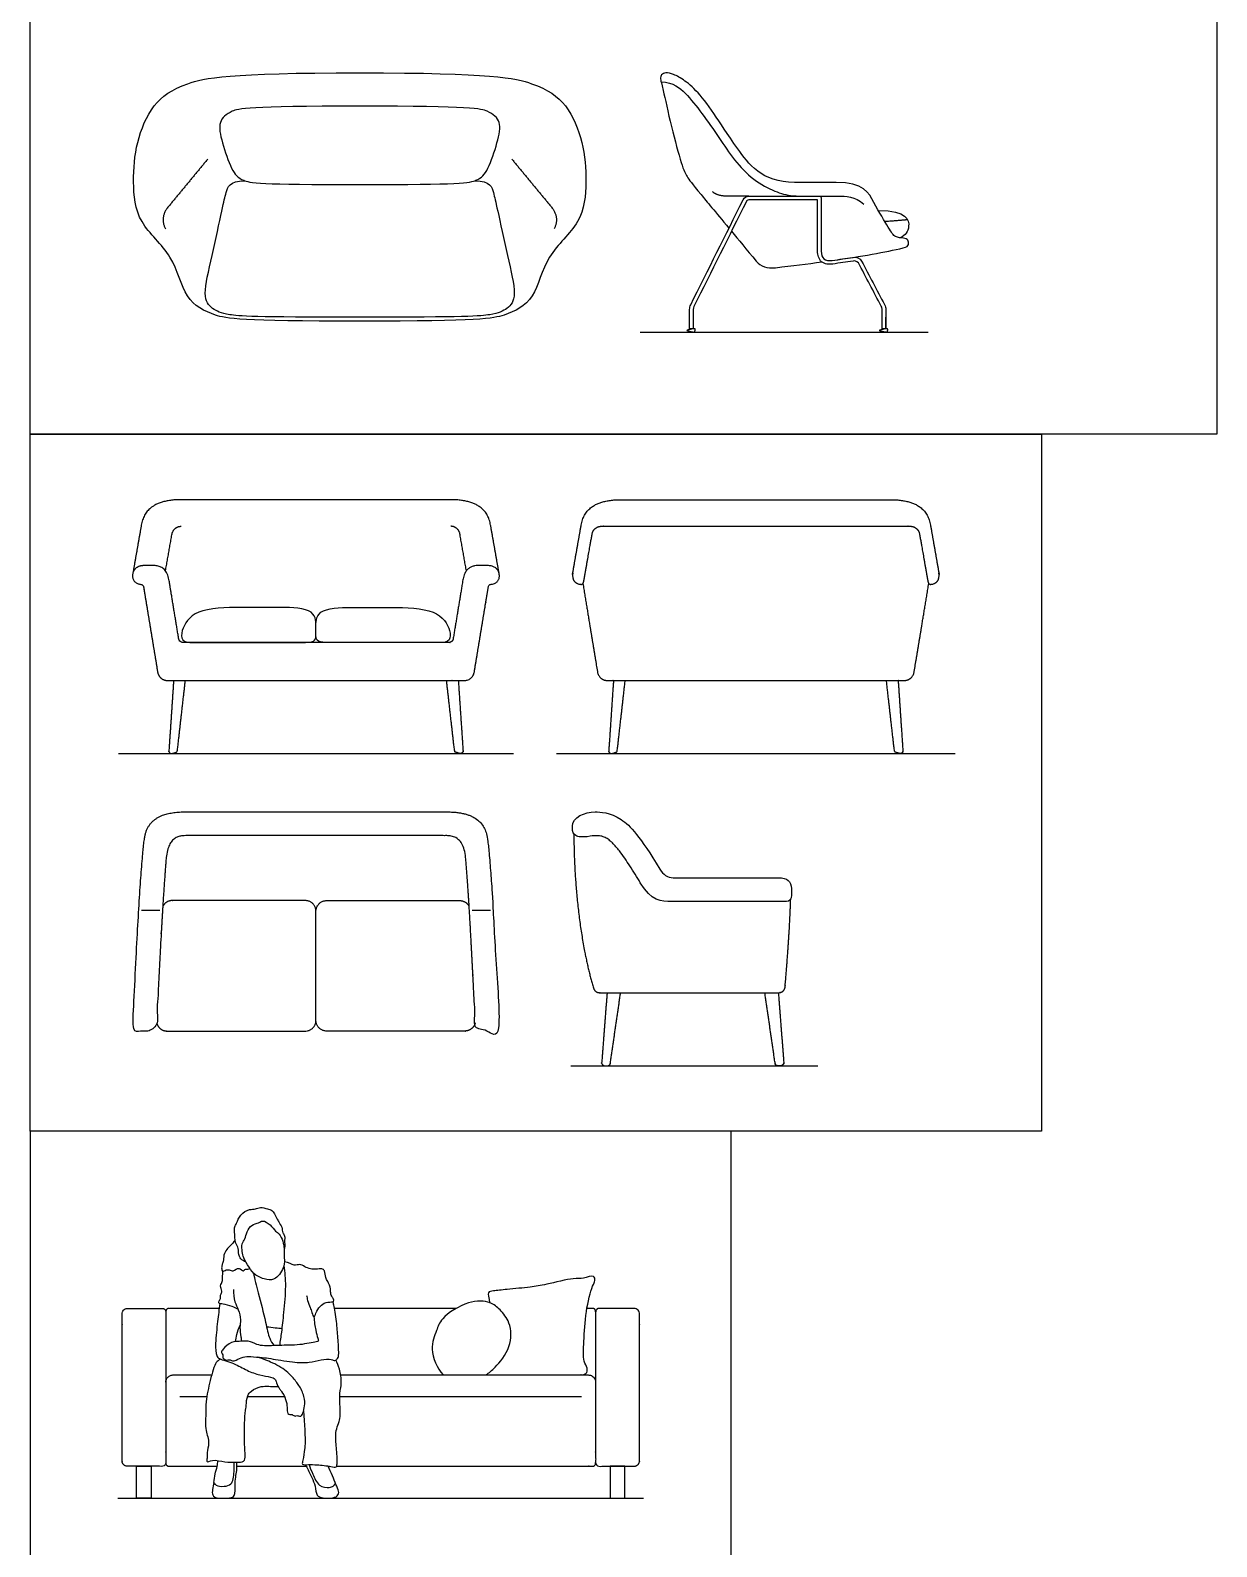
# Model space of a CAD drawing. Header units: metres. Extents: x 0 to 74.2, y -1.2 to 25.5.
# Drawn here: x 0 to 4.13, y 12.55 to 17.82 of the extents above; entities that cross this region are included whole.
import ezdxf

# ---------------------------------------------------------------- set-up
doc = ezdxf.new("R2010")
doc.units = ezdxf.units.M
doc.header["$MEASUREMENT"] = 0
for name, color, linetype, true_color in [('AG-DETAILS', 7, 'Continuous', 0x66ffff), ('AG-DIAGRAM', 7, 'Continuous', 0xfecc66), ('AG-FURNITURE', 7, 'Continuous', 0x66ccff), ('AG-PEOPLE', 7, 'Continuous', 0xfc6666), ('X-VPRT', 6, 'Continuous', 0xff00ff)]:
    doc.layers.add(name, color=color, linetype=linetype, true_color=true_color)

msp = doc.modelspace()

# ---------------------------------------------------------------- linework, layer by layer
at = {"layer": 'AG-DETAILS'}
msp.add_open_spline([(2.9726, 17.1549), (3.0272, 17.1585), (3.0519, 17.1615)], degree=2, dxfattribs=at)
at = {"layer": 'AG-DIAGRAM'}
for p, q in [((2.1216, 16.7697), (3.1235, 16.7697)), ((0.3067, 15.304), (1.6808, 15.304)), ((1.8312, 15.304), (3.2171, 15.304)), ((1.88, 14.2182), (2.7396, 14.2182))]:
    msp.add_line(p, q, dxfattribs=at)
msp.add_lwpolyline([(0.3048, 12.714), (2.1336, 12.714)], dxfattribs=at)
at = {"layer": 'AG-FURNITURE'}
for p, q in [((2.9638, 16.7815), (2.9638, 16.8212)), ((2.9765, 16.7815), (2.9765, 16.8212)), ((0.3869, 14.7588), (0.4504, 14.7588)), ((1.5372, 14.7588), (1.6007, 14.7588)), ((0.6138, 13.0664), (0.5207, 13.0664)), ((0.8848, 13.0664), (0.7548, 13.0664)), ((1.9177, 13.0664), (1.077, 13.0664)), ((0.719, 12.8251), (0.9602, 12.8251)), ((1.0363, 12.8251), (1.0411, 12.8251))]:
    msp.add_line(p, q, dxfattribs=at)
msp.add_lwpolyline([(1.4819, 13.3744), (1.2192, 13.3744), (1.0583, 13.3744)], dxfattribs=at)
for points in [[(0.3699, 12.8251), (0.4207, 12.8251), (0.4207, 12.714), (0.3699, 12.714)], [(2.0685, 12.8251), (2.0177, 12.8251), (2.0177, 12.714), (2.0685, 12.714)]]:
    msp.add_lwpolyline(points, close=True, dxfattribs=at)
for points, degree, knots in [([(1.1462, 17.6714), (0.6844, 17.6714), (0.5255, 17.6361), (0.4233, 17.5679), (0.3659, 17.4288), (0.3556, 17.2938), (0.3681, 17.1472), (0.5034, 17.0398), (0.5339, 16.8769), (0.6415, 16.8243), (0.7246, 16.8078), (1.1462, 16.8078), (1.5677, 16.8078), (1.6509, 16.8243), (1.7584, 16.8769), (1.789, 17.0398), (1.9242, 17.1472), (1.9368, 17.2938), (1.9264, 17.4288), (1.869, 17.5679), (1.7668, 17.6361), (1.608, 17.6714), (1.1462, 17.6714)], 3, [0, 0, 0, 0, 0.567387, 1.134775, 1.702162, 2.269549, 2.836936, 3.404324, 3.971711, 4.539098, 5.106485, 5.106485, 5.106485, 5.673873, 6.24126, 6.808647, 7.376034, 7.943422, 8.510809, 9.078196, 9.645583, 10.212971, 10.212971, 10.212971, 10.212971]), ([(2.79, 17.0188), (2.8918, 17.0332), (2.9751, 17.0478), (3.0371, 17.0624), (3.0506, 17.0658), (3.0569, 17.0732), (3.0543, 17.0918), (3.0408, 17.097), (3.0074, 17.0978), (2.9916, 17.1232), (2.9346, 17.218), (2.8991, 17.2904), (2.804, 17.2904), (2.7581, 17.2904), (2.7053, 17.2904), (2.6586, 17.2904), (2.5451, 17.2904), (2.4494, 17.4205), (2.3761, 17.5358), (2.3137, 17.6166), (2.2643, 17.6535), (2.2284, 17.6714), (2.2045, 17.6714), (2.1924, 17.6633), (2.1924, 17.6453), (2.1976, 17.6327), (2.2291, 17.4838), (2.2689, 17.3407), (2.2829, 17.3115), (2.307, 17.2797), (2.3821, 17.1895), (2.4306, 17.1311)], 3, [13.787173, 13.787173, 13.787173, 13.787173, 14.728122, 14.728122, 14.728122, 14.915786, 15.10345, 15.291114, 15.478778, 15.666442, 15.854106, 16.04177, 16.04177, 16.04177, 16.560833, 16.560833, 16.560833, 16.897501, 17.234168, 17.570835, 17.907502, 18.244169, 18.580836, 18.917503, 19.25417, 19.590837, 19.927504, 20.264171, 20.600838, 20.937506, 21.144056, 21.144056, 21.144056, 21.144056]), ([(1.1462, 17.5553), (1.5401, 17.5553), (1.5962, 17.5393), (1.6408, 17.5044), (1.6274, 17.4339), (1.5914, 17.3277), (1.5594, 17.2954), (1.5005, 17.2825), (1.1462, 17.2825), (0.7919, 17.2825), (0.7329, 17.2954), (0.7009, 17.3277), (0.665, 17.4339), (0.6515, 17.5044), (0.6961, 17.5393), (0.7523, 17.5553), (1.1462, 17.5553)], 3, [0, 0, 0, 0, 0.304189, 0.608378, 0.912567, 1.216756, 1.520945, 1.825134, 1.825134, 1.825134, 2.129323, 2.433512, 2.737701, 3.041889, 3.346078, 3.650267, 3.650267, 3.650267, 3.650267]), ([(0.6172, 17.3714), (0.5486, 17.2884), (0.48, 17.2054), (0.4497, 17.1686), (0.4701, 17.1287)], 2, [0, 0, 0, 0.774772, 0.774772, 1.118351, 1.118351, 1.118351]), ([(1.6752, 17.3714), (1.7438, 17.2884), (1.8123, 17.2054), (1.8427, 17.1686), (1.8223, 17.1287)], 2, [0, 0, 0, 0.774772, 0.774772, 1.118351, 1.118351, 1.118351]), ([(1.5466, 17.2962), (1.6003, 17.2962), (1.6127, 17.2494), (1.6212, 17.2152), (1.661, 17.0279), (1.6952, 16.8882), (1.66, 16.8492), (1.6146, 16.8286), (1.5195, 16.8213), (1.1462, 16.8213), (0.7729, 16.8213), (0.6778, 16.8286), (0.6324, 16.8492), (0.5972, 16.8882), (0.6313, 17.0279), (0.6712, 17.2152), (0.6796, 17.2494), (0.692, 17.2962), (0.7458, 17.2962)], 3, [0, 0, 0, 0, 0.336296, 0.672591, 1.008887, 1.345182, 1.681478, 2.017773, 2.354069, 2.354069, 2.354069, 2.690364, 3.02666, 3.362955, 3.699251, 4.035546, 4.371842, 4.708137, 4.708137, 4.708137, 4.708137]), ([(2.5001, 17.2424), (2.4618, 17.2424), (2.4235, 17.2424), (2.3916, 17.2424), (2.3732, 17.2579)], 2, [0.59962, 0.59962, 0.59962, 0.8506936, 0.8506936, 1.0343342, 1.0343342, 1.0343342]), ([(2.9765, 16.7815), (2.9765, 16.804), (2.9765, 16.8264), (2.9765, 16.8489), (2.9765, 16.8539), (2.9749, 16.8594), (2.9717, 16.8654), (2.9452, 16.9158), (2.9187, 16.9662), (2.8921, 17.0166), (2.8859, 17.0274), (2.8754, 17.0316), (2.8604, 17.0293), (2.8369, 17.0258), (2.8135, 17.0223), (2.79, 17.0188), (2.7645, 17.0153), (2.7517, 17.0261), (2.7517, 17.0513), (2.7517, 17.1123), (2.7517, 17.1732), (2.7517, 17.2341), (2.7517, 17.2395), (2.7496, 17.2422), (2.7453, 17.2422), (2.6636, 17.2422), (2.5818, 17.2423), (2.5001, 17.2424), (2.4907, 17.2424), (2.484, 17.2383), (2.4799, 17.23), (2.4191, 17.1082), (2.3584, 16.9863), (2.2976, 16.8645), (2.2951, 16.8594), (2.2939, 16.8541), (2.2939, 16.8484), (2.2939, 16.8261), (2.2939, 16.8038), (2.2939, 16.7815), (2.2981, 16.7815), (2.3023, 16.7815), (2.3066, 16.7815), (2.3066, 16.8038), (2.3066, 16.8261), (2.3066, 16.8484), (2.3066, 16.8521), (2.3074, 16.8556), (2.309, 16.8588), (2.3698, 16.9807), (2.4305, 17.1025), (2.4912, 17.2243), (2.4925, 17.2268), (2.4935, 17.2278), (2.5001, 17.2297), (2.5797, 17.2296), (2.6594, 17.2295), (2.739, 17.2295), (2.739, 17.1701), (2.739, 17.1107), (2.739, 17.0513), (2.739, 17.0444), (2.7405, 17.0308), (2.7517, 17.013), (2.7711, 17.0048), (2.7848, 17.0053), (2.7918, 17.0062), (2.8153, 17.0097), (2.8388, 17.0132), (2.8623, 17.0167), (2.8683, 17.0177), (2.8722, 17.0171), (2.881, 17.0105), (2.9075, 16.9602), (2.934, 16.9098), (2.9605, 16.8595), (2.963, 16.8547), (2.9638, 16.8512), (2.9638, 16.8489), (2.9638, 16.8264), (2.9638, 16.804), (2.9638, 16.7815), (2.9681, 16.7815), (2.9723, 16.7815), (2.9765, 16.7815)], 3, [-2.086487, -2.086487, -2.086487, -2.086487, -1.865262, -1.865262, -1.865262, -1.807169, -1.807169, -1.807169, -1.246598, -1.246598, -1.246598, -1.110689, -1.110689, -1.110689, -0.877151, -0.877151, -0.877151, -0.626119, -0.626119, -0.626119, -0.026456, -0.026456, -0.026456, 0.020911, 0.020911, 0.020911, 0.826007, 0.826007, 0.826007, 0.92936, 0.92936, 0.92936, 2.162796, 2.162796, 2.162796, 2.218541, 2.218541, 2.218541, 2.438158, 2.438158, 2.438158, 2.479824, 2.479824, 2.479824, 2.699611, 2.699611, 2.699611, 2.755399, 2.755399, 2.755399, 3.989786, 3.989786, 3.989786, 4.093219, 4.093219, 4.093219, 4.878196, 4.878196, 4.878196, 5.46302, 5.46302, 5.46302, 5.531264, 5.59633, 5.661427, 5.730443, 5.730443, 5.730443, 5.964161, 5.964161, 5.964161, 6.098878, 6.098878, 6.098878, 6.659175, 6.659175, 6.659175, 6.717313, 6.717313, 6.717313, 6.938709, 6.938709, 6.938709, 6.980375, 6.980375, 6.980375, 6.980375]), ([(2.9504, 17.193), (3.0514, 17.192), (3.0634, 17.1315), (3.0457, 17.1071), (3.0266, 17.0974)], 3, [0.0035327, 0.0035327, 0.0035327, 0.0035327, 0.2328124, 0.4331829, 0.4331829, 0.4331829, 0.4331829]), ([(2.4394, 17.1204), (2.4633, 17.0917), (2.4917, 17.0574), (2.5258, 17.0163), (2.5411, 16.9978), (2.5635, 16.9902), (2.593, 16.9936), (2.6505, 17.0003), (2.7042, 17.007), (2.754, 17.0138)], 3, [12.8759216, 12.8759216, 12.8759216, 12.8759216, 12.9727448, 12.9727448, 12.9727448, 13.2369432, 13.2369432, 13.2369432, 13.6785587, 13.6785587, 13.6785587, 13.6785587]), ([(1.6317, 15.9262), (1.6164, 16.0132), (1.601, 16.1002), (1.5858, 16.1867), (1.4632, 16.1867), (1.2285, 16.1867), (0.9938, 16.1867), (0.759, 16.1867), (0.5243, 16.1867), (0.4017, 16.1867), (0.3865, 16.1002), (0.3712, 16.0132), (0.3559, 15.9262)], 2, [0, 0, 0, 0.570847, 0.570847, 1.261125, 1.261125, 2.920614, 2.920614, 4.580103, 4.580103, 5.270381, 5.270381, 5.841228, 5.841228, 5.841228]), ([(1.8862, 15.9262), (1.9015, 16.0132), (1.9169, 16.1002), (1.9321, 16.1867), (2.0547, 16.1867), (2.2894, 16.1867), (2.5241, 16.1867), (2.7589, 16.1867), (2.9936, 16.1867), (3.1162, 16.1867), (3.1314, 16.1002), (3.1467, 16.0132), (3.162, 15.9262)], 2, [-5.841228, -5.841228, -5.841228, -5.270381, -5.270381, -4.580103, -4.580103, -2.920614, -2.920614, -1.261125, -1.261125, -0.570847, -0.570847, 0, 0, 0]), ([(0.5552, 15.6901), (0.5218, 15.6901), (0.5231, 15.7417), (0.5781, 15.812), (0.7683, 15.812), (0.8187, 15.812), (0.8396, 15.812), (0.9938, 15.812), (0.9938, 15.7404), (0.9938, 15.7195), (0.9938, 15.6901), (0.9574, 15.6901), (0.8233, 15.6901), (0.6893, 15.6901), (0.5552, 15.6901)], 3, [0, 0, 0, 0, 0.276952, 0.553903, 0.830855, 1.107806, 1.384758, 1.66171, 1.938661, 2.215613, 2.492565, 2.492565, 2.492565, 3.812191, 3.812191, 3.812191, 3.812191]), ([(1.4324, 15.6901), (1.4658, 15.6901), (1.4645, 15.7417), (1.4094, 15.812), (1.2193, 15.812), (1.1688, 15.812), (1.1479, 15.812), (0.9938, 15.812), (0.9938, 15.7404), (0.9938, 15.7195), (0.9938, 15.6901), (1.0301, 15.6901), (1.1642, 15.6901), (1.2983, 15.6901), (1.4324, 15.6901)], 3, [0, 0, 0, 0, 0.276952, 0.553903, 0.830855, 1.107806, 1.384758, 1.66171, 1.938661, 2.215613, 2.492565, 2.492565, 2.492565, 3.812191, 3.812191, 3.812191, 3.812191]), ([(2.1222, 14.8545), (2.1604, 14.7897), (2.1951, 14.7897), (2.2316, 14.7897), (2.3646, 14.7897), (2.4976, 14.7897), (2.6306, 14.7897), (2.6422, 14.7897), (2.6479, 14.7968), (2.6479, 14.811), (2.6479, 14.8188), (2.6479, 14.8265), (2.6479, 14.8343), (2.6479, 14.8596), (2.633, 14.8722), (2.6032, 14.8722), (2.4809, 14.8722), (2.3587, 14.8722), (2.2364, 14.8722), (2.2173, 14.8722), (2.2017, 14.8822), (2.1898, 14.9022), (2.1219, 15.0151), (2.0442, 15.1008), (1.9819, 15.1008), (1.9657, 15.1008), (1.9289, 15.1008), (1.8859, 15.0832), (1.8859, 15.0509), (1.8859, 15.0282), (1.8951, 15.0171), (1.9166, 15.0114), (1.958, 15.0177), (1.966, 15.0184), (1.9755, 15.0182), (1.9857, 15.0169), (1.9975, 15.0133), (2.008, 15.0073), (2.0175, 15.0003), (2.0315, 14.9874), (2.0553, 14.9587), (2.0871, 14.9119), (2.1104, 14.8742), (2.1222, 14.8545)], 3, [-1.704451, -1.704451, -1.704451, -1.704451, -1.224059, -1.224059, -1.224059, 0, 0, 0, 0.127071, 0.127071, 0.127071, 0.203337, 0.203337, 0.203337, 0.474785, 0.474785, 0.474785, 1.677937, 1.677937, 1.677937, 1.886835, 1.886835, 1.886835, 2.325721, 2.875178, 2.875178, 2.875178, 3.237322, 3.237322, 3.237322, 3.38823, 3.539138, 3.539138, 3.58582, 3.618153, 3.649449, 3.687383, 3.739071, 3.767381, 3.803877, 3.925354, 4.134394, 4.360724, 4.360724, 4.360724, 4.360724]), ([(0.6568, 13.3744), (0.5702, 13.3744), (0.4842, 13.3744), (0.4715, 13.3744), (0.4715, 13.3617)], 2, [8.801387, 8.801387, 8.801387, 9.979167, 9.979167, 10.0625, 10.0625, 10.0625]), ([(1.9669, 13.3617), (1.9669, 13.3744), (1.9542, 13.3744), (1.9453, 13.3744), (1.9364, 13.3744)], 2, [0, 0, 0, 0.0833333, 0.0833333, 0.2050204, 0.2050204, 0.2050204]), ([(0.4715, 12.8378), (0.4715, 12.8251), (0.4842, 12.8251), (0.567, 12.8251), (0.6505, 12.8251)], 2, [-5.838374, -5.838374, -5.838374, -5.75504, -5.75504, -4.435406, -4.435406, -4.435406]), ([(1.0656, 12.8251), (1.1421, 12.8251), (1.2192, 12.8251), (1.5931, 12.8251), (1.9542, 12.8251), (1.9669, 12.8251), (1.9669, 12.8378)], 2, [-1.186422, -1.186422, -1.186422, 0, 0, 5.75504, 5.75504, 5.838374, 5.838374, 5.838374])]:
    msp.add_open_spline(points, degree=degree, knots=knots, dxfattribs=at)
msp.add_open_spline([(2.1947, 17.6399), (2.2386, 17.6378), (2.2801, 17.6024), (2.3354, 17.5333), (2.398, 17.4438), (2.4474, 17.3682), (2.5152, 17.2967), (2.5945, 17.2559), (2.6459, 17.2414), (2.7489, 17.2423), (2.8021, 17.2423), (2.8703, 17.2423), (2.9002, 17.2145)], degree=3, dxfattribs=at)
for points, weights, degree, knots in [([(2.2837, 16.7756), (2.3002, 16.7815), (2.3108, 16.7815), (2.3167, 16.7815), (2.3108, 16.7697), (2.3002, 16.7697), (2.2837, 16.7756)], [1, 1, 1, 0.707106781187, 1, 1, 1], 2, [0, 0, 0, 0.0510229, 0.0510229, 0.1401662, 0.1401662, 0.191189, 0.191189, 0.191189]), ([(2.9537, 16.7756), (2.9702, 16.7815), (2.9808, 16.7815), (2.9867, 16.7815), (2.9808, 16.7697), (2.9702, 16.7697), (2.9537, 16.7756)], [1, 1, 1, 0.707106781187, 1, 1, 1], 2, [0, 0, 0, 0.0510229, 0.0510229, 0.1401662, 0.1401662, 0.191189, 0.191189, 0.191189]), ([(0.4704, 15.9393), (0.4817, 16.0034), (0.493, 16.0676), (0.4977, 16.0943), (0.5248, 16.0943)], [1, 1, 1, 0.765941624474, 1], 2, [0.1913158, 0.1913158, 0.1913158, 0.6188733, 0.6188733, 0.8932247, 0.8932247, 0.8932247]), ([(1.5172, 15.9393), (1.5059, 16.0034), (1.4946, 16.0676), (1.4899, 16.0943), (1.4628, 16.0943)], [1, 1, 1, 0.765941624474, 1], 2, [0.1913158, 0.1913158, 0.1913158, 0.6188733, 0.6188733, 0.8932247, 0.8932247, 0.8932247]), ([(1.8872, 15.932), (1.8849, 15.913), (1.8895, 15.895), (1.9157, 15.8923), (1.921, 15.8919), (1.9244, 15.8963), (1.926, 15.9053), (1.9381, 15.9738), (1.9476, 16.0279), (1.9546, 16.0676), (1.9574, 16.0837), (1.97, 16.0943), (1.9864, 16.0943), (2.1885, 16.0943), (2.3678, 16.0943), (2.5241, 16.0943), (2.6805, 16.0943), (2.8597, 16.0943), (3.0619, 16.0943), (3.0783, 16.0943), (3.0908, 16.0837), (3.0937, 16.0676), (3.1007, 16.0279), (3.1102, 15.9738), (3.1222, 15.9053), (3.1238, 15.8963), (3.1273, 15.8919), (3.1326, 15.8923), (3.1588, 15.895), (3.1633, 15.913), (3.161, 15.932)], [1, 1, 1, 1, 1, 1, 1, 1, 1, 1, 0.843961082983, 0.843961082983, 1, 1, 1, 1, 1, 1, 1, 0.843961082983, 0.843961082983, 1, 1, 1, 1, 1, 1, 1, 1, 1, 1], 3, [-0.159023, -0.159023, -0.159023, -0.159023, -0.020074, -0.020074, -0.020074, 0.043472, 0.043472, 0.043472, 0.443871, 0.443871, 0.443871, 0.720525, 0.720525, 0.720525, 2.392374, 2.392374, 2.392374, 4.064223, 4.064223, 4.064223, 4.340877, 4.340877, 4.340877, 4.741277, 4.741277, 4.741277, 4.804823, 4.804823, 4.804823, 4.943771, 4.943771, 4.943771, 4.943771]), ([(0.4771, 15.558), (0.4594, 15.558), (0.4459, 15.5695), (0.443, 15.587), (0.4266, 15.686), (0.4103, 15.7851), (0.3939, 15.8842), (0.3931, 15.8887), (0.3898, 15.8918), (0.3853, 15.8923), (0.3591, 15.895), (0.3496, 15.9325), (0.3741, 15.9581), (0.4082, 15.9581), (0.4742, 15.9581), (0.4827, 15.9068), (0.494, 15.8388), (0.5052, 15.7707), (0.5164, 15.7027), (0.5177, 15.6951), (0.5236, 15.6901), (0.5313, 15.6901), (0.6855, 15.6901), (0.8396, 15.6901), (0.9938, 15.6901), (1.1479, 15.6901), (1.3021, 15.6901), (1.4562, 15.6901), (1.4639, 15.6901), (1.4698, 15.6951), (1.4711, 15.7027), (1.4824, 15.7707), (1.4936, 15.8388), (1.5048, 15.9068), (1.5133, 15.9581), (1.5793, 15.9581), (1.6134, 15.9581), (1.638, 15.9325), (1.6284, 15.895), (1.6022, 15.8923), (1.5977, 15.8918), (1.5944, 15.8887), (1.5937, 15.8842), (1.5773, 15.7851), (1.5609, 15.686), (1.5446, 15.587), (1.5417, 15.5695), (1.5282, 15.558), (1.5104, 15.558), (1.3382, 15.558), (1.166, 15.558), (0.9938, 15.558), (0.8216, 15.558), (0.6493, 15.558), (0.4771, 15.558)], [1, 0.841711931879, 0.841711931879, 1, 1, 1, 1, 0.863797198611, 0.863797198611, 1, 1, 1, 1, 1, 1, 1, 1, 1, 1, 0.841711931879, 0.841711931879, 1, 1, 1, 1, 1, 1, 1, 0.841711931879, 0.841711931879, 1, 1, 1, 1, 1, 1, 1, 1, 1, 1, 0.863797198611, 0.863797198611, 1, 1, 1, 1, 0.841711931879, 0.841711931879, 1, 1, 1, 1, 1, 1, 1], 3, [-2.478786, -2.478786, -2.478786, -2.478786, -2.319171, -2.319171, -2.319171, -1.330741, -1.330741, -1.330741, -1.289194, -1.289194, -1.289194, -1.151402, -1.00167, -0.851938, -0.702207, -0.702207, -0.702207, -0.023635, -0.023635, -0.023635, 0.046115, 0.046115, 0.046115, 1.563272, 1.563272, 1.563272, 3.080429, 3.080429, 3.080429, 3.15018, 3.15018, 3.15018, 3.828751, 3.828751, 3.828751, 3.978483, 4.128215, 4.277946, 4.415739, 4.415739, 4.415739, 4.457285, 4.457285, 4.457285, 5.445716, 5.445716, 5.445716, 5.60533, 5.60533, 5.60533, 7.300421, 7.300421, 7.300421, 8.995513, 8.995513, 8.995513, 8.995513]), ([(1.9224, 15.8954), (1.943, 15.7709), (1.9581, 15.6789), (1.9733, 15.587), (1.9762, 15.5695), (1.9897, 15.558), (2.0075, 15.558), (2.1797, 15.558), (2.3519, 15.558), (2.5241, 15.558), (2.6963, 15.558), (2.8686, 15.558), (3.0408, 15.558), (3.0585, 15.558), (3.072, 15.5695), (3.0749, 15.587), (3.0901, 15.6789), (3.1053, 15.7709), (3.1259, 15.8954)], [1, 1, 1, 1, 0.841711931879, 0.841711931879, 1, 1, 1, 1, 1, 1, 1, 0.841711931879, 0.841711931879, 1, 1, 1, 1], 3, [-10.072789, -10.072789, -10.072789, -10.072789, -9.155127, -9.155127, -9.155127, -8.995513, -8.995513, -8.995513, -7.300421, -7.300421, -7.300421, -5.60533, -5.60533, -5.60533, -5.445716, -5.445716, -5.445716, -4.528054, -4.528054, -4.528054, -4.528054]), ([(0.4986, 15.558), (0.4903, 15.4346), (0.482, 15.3113), (0.4818, 15.3083), (0.4887, 15.304), (0.4966, 15.304), (0.5113, 15.3101), (0.5253, 15.434), (0.5394, 15.558)], [1, 1, 1, 0.917320621565, 1, 1, 1, 1, 1], 2, [0, 0, 0, 0.811334, 0.811334, 0.847912, 0.847912, 0.932173, 0.932173, 1.750889, 1.750889, 1.750889]), ([(1.489, 15.558), (1.4973, 15.4346), (1.5056, 15.3113), (1.5058, 15.3083), (1.4988, 15.304), (1.4909, 15.304), (1.4763, 15.3101), (1.4622, 15.434), (1.4482, 15.558)], [1, 1, 1, 0.917320621565, 1, 1, 1, 1, 1], 2, [0, 0, 0, 0.811334, 0.811334, 0.847912, 0.847912, 0.932173, 0.932173, 1.750889, 1.750889, 1.750889]), ([(2.0289, 15.558), (2.0206, 15.4346), (2.0123, 15.3113), (2.0121, 15.3083), (2.0191, 15.304), (2.027, 15.304), (2.0416, 15.3101), (2.0557, 15.434), (2.0697, 15.558)], [1, 1, 1, 0.917320621565, 1, 1, 1, 1, 1], 2, [0, 0, 0, 0.811334, 0.811334, 0.847912, 0.847912, 0.932173, 0.932173, 1.750889, 1.750889, 1.750889]), ([(3.0193, 15.558), (3.0276, 15.4346), (3.0359, 15.3113), (3.0361, 15.3083), (3.0292, 15.304), (3.0213, 15.304), (3.0066, 15.3101), (2.9926, 15.434), (2.9785, 15.558)], [1, 1, 1, 0.917320621565, 1, 1, 1, 1, 1], 2, [0, 0, 0, 0.811334, 0.811334, 0.847912, 0.847912, 0.932173, 0.932173, 1.750889, 1.750889, 1.750889]), ([(0.536, 15.1008), (0.4543, 15.1008), (0.4083, 15.072), (0.3982, 15.0143), (0.3882, 14.9574), (0.3743, 14.7392), (0.3566, 14.3598), (0.3563, 14.3543), (0.3583, 14.3491), (0.3621, 14.345), (0.366, 14.341), (0.3711, 14.3388), (0.3766, 14.3388), (0.3908, 14.3388), (0.4049, 14.3388), (0.4191, 14.3388), (0.4304, 14.3388), (0.4386, 14.3466), (0.4391, 14.358), (0.4429, 14.4378), (0.45, 14.5841), (0.4595, 14.7556), (0.4669, 14.8673), (0.4706, 14.9158), (0.4726, 14.9391), (0.4729, 14.9424), (0.4794, 15.0102), (0.5139, 15.0172), (0.536, 15.0183), (0.6886, 15.0183), (0.8412, 15.0183), (0.9938, 15.0183), (1.1464, 15.0183), (1.299, 15.0183), (1.4515, 15.0183), (1.4737, 15.0172), (1.5081, 15.0102), (1.5146, 14.9424), (1.5149, 14.9391), (1.517, 14.9158), (1.5207, 14.8673), (1.528, 14.7556), (1.5375, 14.5841), (1.5447, 14.4378), (1.5484, 14.358), (1.5489, 14.3466), (1.5571, 14.3388), (1.5685, 14.3388), (1.5826, 14.3388), (1.5968, 14.3388), (1.6109, 14.3388), (1.6165, 14.3388), (1.6216, 14.341), (1.6254, 14.345), (1.6293, 14.3491), (1.6312, 14.3543), (1.631, 14.3598), (1.6132, 14.7392), (1.5994, 14.9574), (1.5893, 15.0143), (1.5792, 15.072), (1.5333, 15.1008), (1.4515, 15.1008), (1.3029, 15.1008), (1.1503, 15.1008), (0.9938, 15.1008), (0.8373, 15.1008), (0.6847, 15.1008), (0.536, 15.1008)], [1, 1, 1, 1, 1, 1, 1, 0.946233310259, 0.946233310259, 1, 0.946233310259, 0.946233310259, 1, 1, 1, 1, 0.815619187781, 0.815619187781, 1, 1, 1, 1, 1, 1, 1, 1, 1, 1, 1, 1, 1, 1, 1, 1, 1, 1, 1, 1, 1, 1, 1, 1, 1, 1, 1, 0.815619187781, 0.815619187781, 1, 1, 1, 1, 0.946233310259, 0.946233310259, 1, 0.946233310259, 0.946233310259, 1, 1, 1, 1, 1, 1, 1, 1, 1, 1, 1, 1, 1], 3, [-1.52161, -1.52161, -1.52161, -1.52161, -0.831332, -0.831332, -0.831332, -0.270758, -0.270758, -0.270758, -0.217472, -0.217472, -0.217472, -0.164186, -0.164186, -0.164186, -0.024976, -0.024976, -0.024976, 0.075442, 0.075442, 0.075442, 0.862027, 1.51709, 1.766611, 1.963266, 1.996128, 1.996128, 1.996128, 2.407551, 2.407551, 2.407551, 4.856995, 4.856995, 4.856995, 7.30644, 7.30644, 7.30644, 7.717863, 7.717863, 7.717863, 7.750724, 7.94738, 8.196901, 8.851964, 9.638549, 9.638549, 9.638549, 9.738967, 9.738967, 9.738967, 9.878177, 9.878177, 9.878177, 9.931463, 9.931463, 9.931463, 9.984749, 9.984749, 9.984749, 10.545323, 10.545323, 10.545323, 11.235601, 11.235601, 11.235601, 12.89509, 12.89509, 12.89509, 14.554579, 14.554579, 14.554579, 14.554579]), ([(1.8912, 15.0242), (1.8912, 14.8365), (1.9159, 14.6307), (1.9598, 14.4874), (1.9627, 14.478), (1.9707, 14.4722), (1.9805, 14.4722), (2.1884, 14.4722), (2.3964, 14.4722), (2.6043, 14.4722), (2.6161, 14.4722), (2.6249, 14.4802), (2.6259, 14.492), (2.6368, 14.6216), (2.6433, 14.7236), (2.6454, 14.7978)], [1, 1, 1, 1, 0.869462170216, 0.869462170216, 1, 1, 1, 1, 0.824189103297, 0.824189103297, 1, 1, 1, 1], 3, [0, 0, 0, 0, 1.776796, 1.776796, 1.776796, 1.867083, 1.867083, 1.867083, 3.913694, 3.913694, 3.913694, 4.019124, 4.019124, 4.019124, 5.038955, 5.038955, 5.038955, 5.038955]), ([(0.4396, 14.3677), (0.4418, 14.3577), (0.4489, 14.3503), (0.4598, 14.3388), (0.4756, 14.3388), (0.7179, 14.3388), (0.9569, 14.3388), (0.9938, 14.3388), (0.9938, 14.3757), (0.9938, 14.5657), (0.9938, 14.7556), (0.9938, 14.7925), (0.9569, 14.7925), (0.727, 14.7925), (0.4938, 14.7925), (0.4709, 14.7925), (0.4607, 14.7719)], [0.96424295095, 0.945941250234, 1, 0.919228020091, 1, 1, 1, 0.707106781187, 1, 1, 1, 0.707106781187, 1, 1, 1, 0.800754857857, 0.889021755454], 2, [3.161485, 3.161485, 3.161485, 3.227076, 3.227076, 3.325078, 3.325078, 4.831313, 4.831313, 5.021514, 5.021514, 6.267893, 6.267893, 6.458094, 6.458094, 7.966189, 7.966189, 8.099233, 8.099233, 8.099233]), ([(1.548, 14.3677), (1.5457, 14.3577), (1.5386, 14.3503), (1.5277, 14.3388), (1.5119, 14.3388), (1.2696, 14.3388), (1.0307, 14.3388), (0.9938, 14.3388), (0.9938, 14.3757), (0.9938, 14.5657), (0.9938, 14.7556), (0.9938, 14.7925), (1.0307, 14.7925), (1.2605, 14.7925), (1.4937, 14.7925), (1.5167, 14.7925), (1.5268, 14.7719)], [0.96424295095, 0.945941250234, 1, 0.919228020091, 1, 1, 1, 0.707106781187, 1, 1, 1, 0.707106781187, 1, 1, 1, 0.800754857857, 0.889021755454], 2, [3.161485, 3.161485, 3.161485, 3.227076, 3.227076, 3.325078, 3.325078, 4.831313, 4.831313, 5.021514, 5.021514, 6.267893, 6.267893, 6.458094, 6.458094, 7.966189, 7.966189, 8.099233, 8.099233, 8.099233]), ([(2.0067, 14.4722), (1.9972, 14.3496), (1.9877, 14.2271), (1.9874, 14.2235), (1.9959, 14.2182), (2.0027, 14.2182), (2.0096, 14.2182), (2.0167, 14.2182), (2.0178, 14.2252), (2.0357, 14.3487), (2.0537, 14.4722)], [1, 1, 1, 0.916315528282, 1, 1, 1, 0.756269081297, 1, 1, 1], 2, [0, 0, 0, 0.80654, 0.80654, 0.851215, 0.851215, 0.896038, 0.896038, 0.934705, 0.934705, 1.753349, 1.753349, 1.753349]), ([(2.6025, 14.4722), (2.612, 14.3496), (2.6215, 14.2271), (2.6218, 14.2235), (2.6133, 14.2182), (2.6065, 14.2182), (2.5996, 14.2182), (2.5925, 14.2182), (2.5914, 14.2252), (2.5735, 14.3487), (2.5555, 14.4722)], [1, 1, 1, 0.916315528282, 1, 1, 1, 0.756269081297, 1, 1, 1], 2, [0, 0, 0, 0.80654, 0.80654, 0.851215, 0.851215, 0.896038, 0.896038, 0.934705, 0.934705, 1.753349, 1.753349, 1.753349]), ([(0.4715, 13.3617), (0.4715, 13.3744), (0.4588, 13.3744), (0.3921, 13.3744), (0.3381, 13.3744), (0.3191, 13.3744), (0.3191, 13.3554), (0.3191, 13.0998), (0.3191, 12.8442), (0.3191, 12.8251), (0.3381, 12.8251), (0.3921, 12.8251), (0.4588, 12.8251), (0.4715, 12.8251), (0.4715, 12.8378), (0.4715, 13.0998), (0.4715, 13.3617)], [1, 0.707106781187, 1, 1, 1, 0.707106781187, 1, 1, 1, 0.707106781187, 1, 1, 1, 0.707106781186, 1, 1, 1], 2, [0, 0, 0, 0.06545, 0.06545, 0.419617, 0.419617, 0.517791, 0.517791, 2.534169, 2.534169, 2.632344, 2.632344, 2.98651, 2.98651, 3.05196, 3.05196, 5.118434, 5.118434, 5.118434]), ([(1.9669, 13.3617), (1.9669, 13.3744), (1.9796, 13.3744), (2.0463, 13.3744), (2.1003, 13.3744), (2.1193, 13.3744), (2.1193, 13.3554), (2.1193, 13.0998), (2.1193, 12.8442), (2.1193, 12.8251), (2.1003, 12.8251), (2.0463, 12.8251), (1.9796, 12.8251), (1.9669, 12.8251), (1.9669, 12.8378), (1.9669, 13.0998), (1.9669, 13.3617)], [1, 0.707106781187, 1, 1, 1, 0.707106781187, 1, 1, 1, 0.707106781187, 1, 1, 1, 0.707106781186, 1, 1, 1], 2, [0, 0, 0, 0.06545, 0.06545, 0.419617, 0.419617, 0.517791, 0.517791, 2.534169, 2.534169, 2.632344, 2.632344, 2.98651, 2.98651, 3.05196, 3.05196, 5.118434, 5.118434, 5.118434]), ([(0.4715, 13.1172), (0.4715, 13.1426), (0.4969, 13.1426), (0.5636, 13.1426), (0.6308, 13.1426)], [1, 0.707106781187, 1, 1, 1], 2, [-5.495483, -5.495483, -5.495483, -5.364583, -5.364583, -4.441583, -4.441583, -4.441583]), ([(1.0798, 13.1426), (1.1493, 13.1426), (1.2192, 13.1426), (1.5867, 13.1426), (1.9415, 13.1426), (1.9669, 13.1426), (1.9669, 13.1172)], [1, 1, 1, 1, 1, 0.707106781187, 1], 2, [-1.391824, -1.391824, -1.391824, -0.458333, -0.458333, 4.447917, 4.447917, 4.578816, 4.578816, 4.578816])]:
    msp.add_rational_spline(points, weights, degree=degree, knots=knots, dxfattribs=at)
at = {"layer": 'AG-PEOPLE'}
for points, knots in [([(0.7506, 13.5347), (0.7353, 13.5412), (0.7208, 13.5612), (0.7268, 13.5828), (0.7108, 13.6019), (0.7114, 13.6393), (0.7097, 13.6581), (0.719, 13.671), (0.7288, 13.702), (0.7612, 13.7203), (0.7832, 13.7184), (0.8, 13.7285), (0.8251, 13.7192), (0.8418, 13.7188), (0.8574, 13.6881), (0.8634, 13.6753), (0.8768, 13.6572), (0.8768, 13.6366), (0.8872, 13.6266), (0.8835, 13.6068), (0.8865, 13.5917), (0.8843, 13.5835), (0.883, 13.5797)], [0, 0, 0, 0, 0.318293, 0.587957, 0.870829, 1.230998, 1.483396, 1.709295, 2.042113, 2.393096, 2.665219, 2.91681, 3.212482, 3.449596, 3.78038, 4.014884, 4.288423, 4.550871, 4.762288, 5.01904, 5.252757, 5.458255, 5.458255, 5.458255, 5.458255]), ([(0.7373, 13.5716), (0.7384, 13.5637), (0.742, 13.5494), (0.7611, 13.5159), (0.7821, 13.4878), (0.823, 13.4719), (0.8559, 13.4734), (0.8869, 13.5209), (0.8828, 13.5486), (0.8839, 13.5813), (0.8799, 13.6071), (0.8674, 13.6339), (0.852, 13.642), (0.8364, 13.6659), (0.8083, 13.6826), (0.7949, 13.6701), (0.7681, 13.6664), (0.7534, 13.6408), (0.7475, 13.6155), (0.7349, 13.5997), (0.7361, 13.5802), (0.7373, 13.5716)], [0, 0, 0, 0, 0.272178, 0.622198, 0.96457, 1.333346, 1.648625, 2.056781, 2.361875, 2.683084, 2.981683, 3.282414, 3.515406, 3.823209, 4.130726, 4.356184, 4.642763, 4.945318, 5.236251, 5.488235, 5.786333, 5.786333, 5.786333, 5.786333]), ([(0.7126, 13.6111), (0.7073, 13.6048), (0.6966, 13.5922), (0.6824, 13.5793), (0.6719, 13.5602), (0.6725, 13.5374), (0.6663, 13.525), (0.6651, 13.5131), (0.6676, 13.4994), (0.682, 13.5095), (0.692, 13.5087), (0.7062, 13.5005), (0.7258, 13.5208), (0.7411, 13.4999), (0.7458, 13.5129), (0.7537, 13.5085), (0.7637, 13.5133)], [0, 0, 0, 0, 0.299826, 0.563759, 0.84112, 1.125712, 1.346337, 1.559628, 1.74414, 1.963137, 2.156387, 2.381831, 2.665164, 2.91171, 3.077225, 3.270873, 3.270873, 3.270873, 3.270873]), ([(0.7224, 13.3716), (0.7159, 13.3753), (0.7025, 13.3819), (0.6725, 13.3892), (0.654, 13.391), (0.6569, 13.4007), (0.6638, 13.408), (0.6597, 13.4211), (0.6688, 13.43), (0.6617, 13.4471), (0.6618, 13.4578), (0.6682, 13.4643), (0.6686, 13.479), (0.6691, 13.489), (0.6697, 13.4986), (0.67, 13.5033)], [0, 0, 0, 0, 0.271983, 0.597161, 0.818989, 0.969257, 1.147657, 1.344843, 1.53363, 1.771247, 1.953186, 2.118717, 2.332885, 2.519393, 2.734757, 2.734757, 2.734757, 2.734757]), ([(0.8679, 13.2456), (0.8705, 13.261), (0.8756, 13.2929), (0.8823, 13.3608), (0.8914, 13.4519), (0.8862, 13.4995), (0.8826, 13.5232)], [0, 0, 0, 0, 0.391999, 0.865974, 1.414623, 1.900545, 1.900545, 1.900545, 1.900545]), ([(0.9612, 13.4196), (0.9621, 13.4135), (0.9641, 13.4014), (0.9736, 13.3769), (0.9793, 13.3621), (0.987, 13.3367), (0.9934, 13.3608), (1.0076, 13.3815), (1.0262, 13.3972), (1.0522, 13.3963), (1.0562, 13.3977), (1.055, 13.4095), (1.0473, 13.4158), (1.044, 13.4324), (1.0462, 13.4418), (1.0346, 13.4691), (1.0269, 13.4806), (1.0255, 13.5057), (1.0144, 13.5132), (0.9937, 13.5101), (0.9746, 13.5109), (0.9549, 13.5184), (0.9373, 13.5301), (0.9178, 13.5196), (0.9, 13.5337), (0.8842, 13.5358)], [0, 0, 0, 0, 0.255875, 0.552025, 0.811018, 1.052612, 1.280941, 1.590644, 1.882798, 2.172482, 2.274683, 2.459981, 2.650742, 2.882135, 3.071472, 3.382263, 3.616993, 3.899695, 4.097641, 4.362117, 4.623484, 4.894262, 5.153867, 5.413361, 5.718323, 5.718323, 5.718323, 5.718323]), ([(0.775, 13.499), (0.781, 13.4753), (0.7924, 13.4291), (0.8191, 13.329), (0.8296, 13.2706), (0.842, 13.2528), (0.8478, 13.2449)], [0, 0, 0, 0, 0.490042, 1.075622, 1.512907, 1.823231, 1.823231, 1.823231, 1.823231]), ([(1.4359, 13.1426), (1.6937, 13.1426), (1.802, 13.1426), (1.9103, 13.1426), (1.918, 13.1426), (1.9367, 13.144), (1.9393, 13.168), (1.9218, 13.1914), (1.9269, 13.264), (1.93, 13.3588), (1.9534, 13.4504), (1.9661, 13.4693), (1.9621, 13.4933), (1.9214, 13.4751), (1.8898, 13.4812), (1.7937, 13.4565), (1.7416, 13.4478), (1.6596, 13.4405), (1.614, 13.4356), (1.5892, 13.4327), (1.5966, 13.404), (1.5975, 13.3976), (1.5985, 13.394)], [4.725052, 4.725052, 4.725052, 4.725052, 5.79138, 5.79138, 5.79138, 6.067563, 6.313713, 6.610045, 7.083832, 7.668276, 8.214887, 8.482148, 8.701834, 9.039503, 9.382299, 9.938053, 10.377598, 10.892241, 11.288739, 11.530199, 11.810371, 12.001045, 12.001045, 12.001045, 12.001045]), ([(0.9868, 13.3444), (0.9878, 13.329), (0.992, 13.2995), (0.9989, 13.272), (1.0042, 13.259), (0.9914, 13.2581), (0.9343, 13.2445), (0.8689, 13.2467), (0.8155, 13.2428), (0.7886, 13.2473), (0.7584, 13.263), (0.7348, 13.2585), (0.698, 13.2606), (0.6717, 13.2347), (0.6623, 13.2204), (0.6719, 13.2129), (0.6675, 13.2019), (0.6754, 13.1976), (0.6826, 13.1932), (0.6927, 13.1972), (0.7031, 13.1899), (0.7171, 13.1942), (0.7406, 13.2076), (0.767, 13.2067), (0.8086, 13.2036), (0.8371, 13.1997), (0.9126, 13.1862), (0.9696, 13.1843), (1.0094, 13.1962), (1.0465, 13.1989), (1.0594, 13.1908), (1.0709, 13.2), (1.0743, 13.2186), (1.0695, 13.2746), (1.0669, 13.3251), (1.0567, 13.3855), (1.0538, 13.3932), (1.0526, 13.3968)], [0, 0, 0, 0, 0.389704, 0.698748, 0.88023, 1.044386, 1.478091, 1.961249, 2.373127, 2.671607, 2.993941, 3.272812, 3.613179, 3.957197, 4.171399, 4.344538, 4.521842, 4.678677, 4.842171, 5.019751, 5.211129, 5.422743, 5.715316, 6.013072, 6.375133, 6.690304, 7.187989, 7.627063, 7.997767, 8.339411, 8.545661, 8.737331, 8.9794, 9.401418, 9.836475, 10.270802, 10.465625, 10.465625, 10.465625, 10.465625]), ([(0.7064, 13.4401), (0.7063, 13.4258), (0.7101, 13.3965), (0.7243, 13.3703), (0.7341, 13.3343), (0.7273, 13.3089), (0.7326, 13.2757), (0.7338, 13.265), (0.7347, 13.2597)], [0, 0, 0, 0, 0.375954, 0.693123, 1.032339, 1.330276, 1.655135, 1.886365, 1.886365, 1.886365, 1.886365]), ([(1.5853, 13.1426), (1.5967, 13.1507), (1.6186, 13.1684), (1.676, 13.238), (1.6727, 13.325), (1.6352, 13.3696), (1.6007, 13.3999), (1.5216, 13.4031), (1.4286, 13.3429), (1.4139, 13.2972), (1.3866, 13.2303), (1.4151, 13.1673), (1.4359, 13.1426)], [0, 0, 0, 0, 0.370048, 0.901832, 1.420779, 1.845602, 2.219127, 2.715072, 3.302617, 3.69402, 4.161629, 4.725052, 4.725052, 4.725052, 4.725052]), ([(0.6588, 13.3913), (0.6563, 13.3703), (0.6522, 13.3288), (0.6424, 13.2561), (0.6464, 13.2096), (0.6572, 13.1971), (0.7111, 13.1841), (0.7524, 13.1579), (0.7974, 13.1413), (0.8346, 13.1365), (0.8523, 13.1294), (0.8558, 13.1156), (0.8665, 13.093), (0.8751, 13.086), (0.8903, 13.0573), (0.8943, 13.0311), (0.8932, 13.0079), (0.903, 13.0049), (0.9114, 13.0063), (0.9209, 12.9973), (0.9272, 13.0033), (0.9401, 12.9963), (0.9479, 13.0063), (0.9532, 13.0293), (0.9574, 13.0587), (0.9404, 13.0991), (0.9185, 13.1288), (0.8814, 13.168), (0.8231, 13.1934), (0.8006, 13.2015), (0.7892, 13.205)], [0, 0, 0, 0, 0.456559, 0.954998, 1.330844, 1.544592, 1.959203, 2.372638, 2.768577, 3.119728, 3.352167, 3.563781, 3.843844, 4.039403, 4.356042, 4.66516, 4.923787, 5.082286, 5.248857, 5.437616, 5.5861, 5.784756, 5.965053, 6.241315, 6.554654, 6.925262, 7.275136, 7.69503, 8.148902, 8.490949, 8.490949, 8.490949, 8.490949]), ([(0.7141, 13.2587), (0.7151, 13.267), (0.7181, 13.2836), (0.7254, 13.3057), (0.73, 13.3163)], [0, 0, 0, 0, 0.2875544, 0.6249093, 0.6249093, 0.6249093, 0.6249093]), ([(0.822, 13.3105), (0.832, 13.3093), (0.852, 13.307), (0.8683, 13.3051), (0.8764, 13.3042)], [0, 0, 0, 0, 0.3147756, 0.5989123, 0.5989123, 0.5989123, 0.5989123]), ([(0.6617, 13.1979), (0.6549, 13.194), (0.6418, 13.1846), (0.6276, 13.1321), (0.6088, 13.0495), (0.6122, 12.9979), (0.6054, 12.9599), (0.6249, 12.9076), (0.6133, 12.8739), (0.6157, 12.8545), (0.6122, 12.8349), (0.6334, 12.8512), (0.6763, 12.8384), (0.715, 12.8393), (0.7454, 12.8387), (0.7493, 12.8655), (0.7425, 12.9046), (0.7474, 13.0327), (0.7512, 13.0229), (0.7526, 13.0712), (0.7696, 13.0881), (0.8013, 13.1072), (0.85, 13.1012), (0.859, 13.103), (0.8622, 13.1026)], [0, 0, 0, 0, 0.278708, 0.898555, 1.420381, 1.853906, 2.523907, 2.953936, 3.275559, 3.534094, 3.729445, 4.060084, 4.454997, 4.817257, 5.10557, 5.362128, 5.722924, 6.373873, 6.942239, 7.31763, 7.580187, 7.929308, 8.320078, 8.497225, 8.497225, 8.497225, 8.497225]), ([(0.9504, 13.0178), (0.954, 12.9747), (0.9571, 12.906), (0.9546, 12.8873), (0.9495, 12.8483), (0.943, 12.8287), (0.9704, 12.8316), (0.9972, 12.8306), (1.0439, 12.8256), (1.0658, 12.8197), (1.0676, 12.8358), (1.0671, 12.8739), (1.0583, 12.9478), (1.0709, 12.9661), (1.0799, 13.0026), (1.0743, 13.0794), (1.0848, 13.1138), (1.0771, 13.1642), (1.0678, 13.1841), (1.0624, 13.1941)], [0.624641, 0.624641, 0.624641, 0.624641, 1.568883, 1.866353, 2.218435, 2.434588, 2.691027, 3.006692, 3.40512, 3.648808, 3.837242, 4.181557, 4.681676, 5.76783, 6.127315, 6.621907, 6.972227, 7.374465, 7.709267, 7.709267, 7.709267, 7.709267]), ([(0.6389, 12.7684), (0.6362, 12.7607), (0.6338, 12.7451), (0.6316, 12.7236), (0.6503, 12.7113), (0.6921, 12.7151), (0.7151, 12.7194), (0.7096, 12.7682), (0.7202, 12.815), (0.7189, 12.8313), (0.7186, 12.8391)], [0, 0, 0, 0, 0.283399, 0.534243, 0.78222, 1.155055, 1.399266, 1.777022, 2.181199, 2.457936, 2.457936, 2.457936, 2.457936]), ([(0.6389, 12.7684), (0.6395, 12.7784), (0.6416, 12.7983), (0.6515, 12.8236), (0.6521, 12.8379), (0.6521, 12.8448)], [0, 0, 0, 0, 0.3151712, 0.6113594, 0.872685, 0.872685, 0.872685, 0.872685]), ([(0.6389, 12.7684), (0.6408, 12.7649), (0.6452, 12.7565), (0.6745, 12.7536), (0.7, 12.7611), (0.7063, 12.7815), (0.7093, 12.8078), (0.7094, 12.8286), (0.7087, 12.8391)], [0, 0, 0, 0, 0.196896, 0.498597, 0.785682, 1.03433, 1.330181, 1.652369, 1.652369, 1.652369, 1.652369]), ([(0.9578, 12.8304), (0.9605, 12.8244), (0.9661, 12.8122), (0.9794, 12.7857), (0.9928, 12.757), (0.9943, 12.7214), (1.0229, 12.7127), (1.0691, 12.714), (1.0751, 12.7385), (1.0626, 12.7621), (1.0514, 12.7922), (1.0412, 12.8146), (1.036, 12.8259)], [0, 0, 0, 0, 0.254433, 0.56399, 0.892867, 1.216904, 1.502348, 2.040142, 2.292276, 2.587012, 2.913304, 3.263122, 3.263122, 3.263122, 3.263122]), ([(0.9696, 12.8309), (0.9723, 12.8197), (0.9836, 12.799), (1.0006, 12.7529), (1.0398, 12.7496), (1.0541, 12.7552), (1.0597, 12.7625), (1.0615, 12.7663)], [0, 0, 0, 0, 0.337178, 0.722412, 1.070334, 1.29037, 1.491905, 1.491905, 1.491905, 1.491905])]:
    msp.add_open_spline(points, degree=3, knots=knots, dxfattribs=at)
at = {"layer": 'X-VPRT'}
for points in [[(4.1275, 19.1827), (4.1275, 16.4141), (0, 16.4141), (0, 19.1827)], [(3.5179, 16.4141), (3.5179, 13.9907), (0, 13.9907), (0, 16.4141)], [(0, 13.9907), (0, 12.3336), (2.4384, 12.3336), (2.4384, 13.9907)]]:
    msp.add_lwpolyline(points, close=True, dxfattribs=at)

doc.saveas('drawing.dxf')
